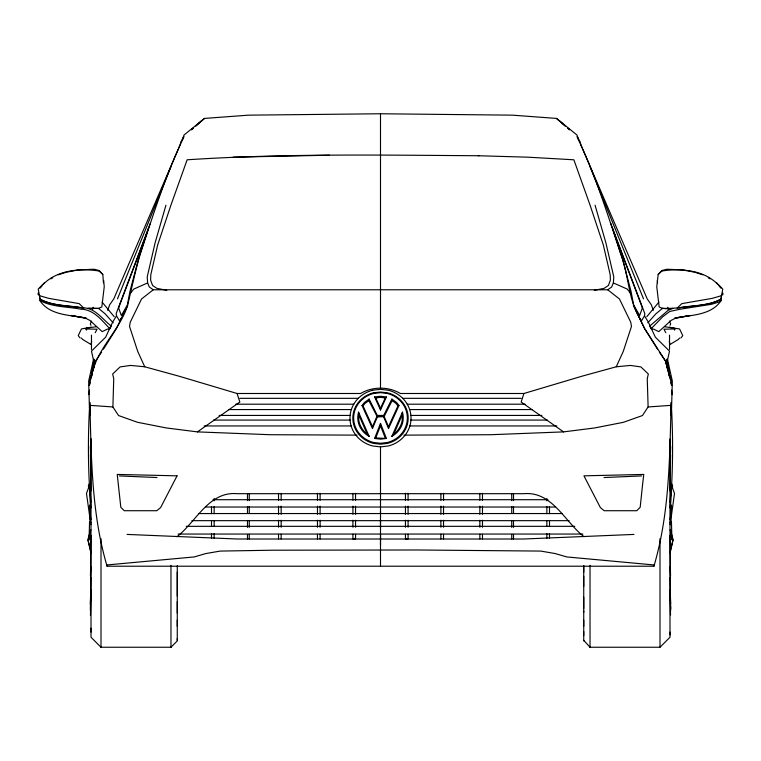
<?xml version="1.0" encoding="UTF-8"?>
<svg xmlns="http://www.w3.org/2000/svg" width="761" height="761" viewBox="0 0 761 761"><rect width="100%" height="100%" fill="white"/><g stroke="black" fill="none" stroke-linecap="round" stroke-linejoin="round"><path stroke-width="1.14" d="M90.34 519.839L90.34 514.236M91.006 632.087L91.006 628.139M91.006 440.99L91.006 438.992L91.006 637.233L101.004 647.24L170.968 647.24L177.265 640.933L177.265 565.708M101.004 646.612L101.004 647.24L101.004 538.636M177.265 640.334L177.265 638.555M177.265 626.351L177.265 620.139M177.265 612.966L177.265 601.685M177.265 596.053L177.265 572.262M380.5 511.164L380.5 513.485L380.5 446.526M380.5 545.009L380.51 534.365L380.5 566.213M669.994 438.992L669.994 637.233L659.996 647.24L590.032 647.24L583.735 640.334M583.735 635.606L583.735 631.525M583.735 626.351L583.735 620.139M583.735 612.453L583.735 610.702M583.735 608.524L583.735 597.1M583.735 586.503L583.735 576.343M583.735 572.262L583.735 565.832M590.032 565.328L590.032 647.24L590.032 646.612M669.994 634.931L670.003 632.087M669.994 444.985L669.994 440.99M670.527 614.955L670.137 594.408M670.66 608.99L670.66 606.346M670.66 520.543L670.137 522.626M90.949 507.901C87.972 472.885 87.677 437.451 89.817 402.445C91.377 457.313 91.377 513.047 107.073 566.213L653.927 566.213C669.623 513.047 669.623 457.313 671.183 402.445C673.323 437.451 673.028 472.885 670.051 507.901M670.774 415.164L670.812 405.375L648.115 406.954L642.436 415.544L623.459 422.298L594.56 427.967L563.549 431.887L490.712 434.721L403.929 435.13M89.57 521.428L89.113 537.998L90.711 529.77L87.915 539.482L90.949 551.782M90.863 594.408L90.473 615.411M670.137 472.239L670.527 455.04L670.137 491.016M671.573 407.944L672.343 381.147L667.521 359.563M357.071 435.13L270.288 434.721L197.451 431.887L166.44 427.967L137.541 422.298L118.564 415.544L112.885 406.954L113.741 378.74L112.666 373.993L120.114 366.916L130.607 365.432L144.742 366.783L179.13 376.229L237.08 393.494L360.581 393.494C372.614 386.388 388.386 386.388 400.419 393.494L523.92 393.494L581.87 376.229L616.258 366.783L630.393 365.432L640.886 366.916L648.334 373.993L647.259 378.74L648.115 406.954M372.471 428.491L372.529 426.712L377.294 415.439L369.123 399.097L364.414 402.512L362.008 405.48L372.471 428.491L377.323 416.952L384.153 416.495L392.134 400.609L391.877 399.097L396.586 402.512L398.992 405.48L388.529 428.491L383.677 416.952M670.137 468.614L670.66 446.298M90.34 604.244L90.863 589.68M653.927 566.213L653.965 564.947L566.84 556.947L555.149 553.551L540.748 551.078L417.218 549.984L272.324 550.213L220.252 551.078L205.851 553.551L194.16 556.947L107.035 564.947L107.073 566.213M90.863 566.526L90.492 575.934L90.863 536.144M579.72 142.821L576.962 135.001L556.462 118.421L512.467 115.158L380.5 113.76L248.533 115.158L204.538 118.421L184.038 135.001L181.28 142.821M90.863 577.114L90.34 610.417M38.136 293.08L38.05 294.469L40.542 295.981L48.647 298.331L79.211 303.639L83.843 308.157C69.261 305.618 52.985 306.255 39.829 299.13L39.829 297.77M670.137 502.289L670.66 494.165M165.936 205.194L155.139 242.721L147.215 276.88L147.634 282.93L149.308 286.964L153.265 289.779L607.735 289.779L611.692 286.964L613.366 282.93L613.785 276.88L605.861 242.721L595.064 205.194M93.66 368.467L94.183 361.485M693.766 272.048L682.503 269.889L666.912 269.232L661.927 270.507L658.189 274.426L656.762 286.735L659.169 306.959C664.99 310.136 671.906 308.119 678.184 307.825M672.372 488.162L672.591 485.841L671.64 483.682M103.429 282.807L102.811 274.426L99.073 270.507L94.088 269.232L78.497 269.889L67.234 272.048M670.08 519.668L671.725 506.712L670.726 504.591M91.957 374.659L93.984 359.335M92.005 374.697L93.926 360.6M359.04 415.401C357.29 423.934 363.073 431.164 369.123 436.31L358.526 412.158L359.04 415.401L367.211 434.16M670.137 524.729L674.522 493.385L671.649 485.756M88.799 394.664L89.465 390.089M91.291 377.513L93.955 359.23M401.96 415.401L402.474 412.158A22.744 21.47 -0.1 0 1 391.867 436.3C397.927 431.164 403.71 423.934 401.96 415.401L393.789 434.16M580.253 143.762C596.738 179.32 608.515 217.009 620.767 254.212C629.195 275.939 627.892 301.232 641.533 320.828L644.472 315.872L644.843 313.675L610.731 223.401M377.323 416.952L368.866 400.609L369.123 399.097M642.531 307.568L639.649 315.52L633.647 305.009L630.974 291.13L622.384 258.417L612.586 228.319M90.064 382.127L89.341 385.456L90.169 382.136M90.549 379.91L94.202 363.273L91.472 351.135L105.655 337.161L112.799 321.817L116.528 315.872L116.157 313.675L150.269 223.401M86.402 330.15L86.868 328.058L96.523 326.697M93.479 359.563L88.657 381.147L89.427 407.944M669.975 553.437L673.019 540.234L670.146 535.773M92.661 309.499L93.194 307.263M721.076 298.046L722.769 289.056L716.624 282.807M670.051 551.782L673.085 539.482L670.289 529.77L671.887 537.998L671.43 521.428M91.548 376.619C95.743 349.68 119.353 331.292 127.61 305.513C131.596 288.352 135.268 271.144 140.233 254.212C152.485 217.009 164.262 179.32 180.747 143.762M91.72 341.442L90.939 344.448L82.597 339.406L81.437 338.046M89.579 381.917L95.429 361.161L101.594 352.153M89.817 380.976L95.429 361.161M118.469 307.568L121.351 315.52L127.353 305.009L130.026 291.13L138.616 258.417L148.414 228.319M523.92 393.494L521.161 402.017L563.549 431.887M107.739 310.383L109.603 304.904L113.75 298.959L178.264 149.175M89.351 485.756L86.478 493.385L90.863 524.729M118.583 307.948L147.092 232.495M374.602 438.45L375.744 437.955L380.5 425.78L380.5 423.411L386.398 438.45L380.5 439.145L374.602 438.45L380.5 423.411M670.08 325.318L670.66 323.863L669.404 321.056M117.489 298.864L171.063 166.383M182.592 139.72L183.896 136.619L181.08 141.632M178.721 148.091L181.232 141.632M402.474 412.158L391.877 436.31M89.36 483.682L88.409 485.841L88.628 488.162M91.596 321.056L90.34 323.863L90.92 325.318M398.992 405.48L397.974 405.889L388.471 426.712L388.529 428.491M380.5 409.979L380.5 408.372L385.237 397.927L386.407 396.966L380.5 396.262L374.593 396.966L380.5 409.979L386.407 396.966M616.258 366.783L623.269 351.401L631.468 326.431L630.764 322.255L619.464 298.987L607.735 289.779M95.211 332.709L97.056 329.218L85.318 328.923L86.868 328.058M90.274 504.591L89.275 506.712L90.92 519.668M127.61 305.513L116.395 328.581L103.439 349.204M388.471 426.712L383.706 415.439L391.877 399.097M88.856 540.053L90.949 536.01M85.964 317.965L71.096 315.482L85.803 318.345L89.893 320.41L102.193 331.634L107.272 329.18L109.85 328.733L111.277 326.079C102.497 319.392 95.058 307.691 82.816 307.825M90.854 535.773L87.981 540.234L91.025 553.437M121.779 317.385L119.467 320.828L116.528 315.872M130.502 293.175L133.803 289.066L147.634 282.93M372.529 426.712L363.026 405.889L365.071 403.359L368.866 400.609M40.095 288.153L42.083 285.746M43.406 284.148C57.417 269.908 80.4 268.167 99.073 270.992L102.811 274.426M646.783 316.709L658.902 302.107M679.563 338.046L678.403 339.406L670.061 344.448L669.28 341.442M647.839 322.788L655.963 313.741L662.46 308.405L673.066 308.348L668.253 310.269L649.723 326.079L651.15 328.733L653.728 329.18L658.807 331.634L671.107 320.41L675.197 318.345L689.904 315.482L675.036 317.965M651.15 328.733L662.726 316.747L669.766 311.477L680.096 309.204L711.459 304.295L719.383 301.908L721.257 300.386C711.392 315.577 690.959 314.921 675.112 318.069M44.376 282.807L38.231 289.056L39.924 298.046M176.99 536.733C196.243 521.761 208.828 491.092 237.251 493.689L523.749 493.689C552.172 491.092 564.757 521.761 584.01 536.733M658.189 274.426L661.927 270.992C680.6 268.167 703.583 269.908 717.594 284.148M191.534 129.655L193.275 128.114M195.881 125.793L201.969 120.39M191.515 129.76L193.256 128.248M195.862 125.984L204.538 118.421M679.212 307.72C692.91 305.18 708.529 306.141 720.81 299.14M718.85 300.747L720.905 299.14M153.265 289.779L141.536 298.987L130.236 322.255L129.532 326.431L137.731 351.401L144.742 366.783M680.829 338.046L682.769 335.62L679.563 328.923L664.477 326.697M197.451 431.887L239.839 402.017L237.08 393.494M50.882 278.84L52.709 277.841M58.178 274.835L66.112 272.267M594.265 290.312L604.082 288.362L608.42 285.48L610.379 280.153L610.227 274.826L603.359 245.08L590.022 204.994L573.861 159.791L527.934 157.185L478.317 155.739M91.33 327.182L81.437 328.923L78.231 335.62L80.171 338.046M372.595 390.25L380.5 389.309L388.405 390.25A30.535 28.832 -0.1 0 1 411.035 418.103A30.535 28.832 -0.1 0 1 388.405 445.956L380.5 446.897L372.595 445.956A30.535 28.832 -0.1 0 1 349.965 418.198A30.535 28.832 -0.1 0 1 372.51 390.279M373.337 392.866L380.5 392.02L387.663 392.866A27.672 26.131 -0.1 0 1 408.172 418.112A27.672 26.131 -0.1 0 1 387.663 443.349L380.5 444.205L373.337 443.349A27.672 26.131 -0.1 0 1 352.828 418.16A27.672 26.131 -0.1 0 1 373.29 392.885M373.546 393.485L380.5 392.657L387.454 393.485A26.854 25.351 -0.1 0 1 407.354 417.97A26.854 25.351 -0.1 0 1 387.454 442.464L380.5 443.292L373.546 442.464A26.854 25.351 -0.1 0 1 353.646 418.008A26.854 25.351 -0.1 0 1 373.518 393.494M374.593 396.966L375.763 397.927L380.5 397.366L385.237 397.927M386.398 438.45L375.744 437.955M633.942 534.422L523.749 539.007L237.251 539.007L127.058 534.422M479.135 155.739C381.803 155.12 284.329 153.399 187.139 159.791L170.978 204.994L157.641 245.08L150.773 274.826L150.621 280.153L152.581 285.48L156.918 288.362L166.735 290.312M604.006 477.537L641.685 475.929M233.066 157.185L329.427 155.215M377.294 415.439L383.706 415.439M579.768 141.632L582.279 148.091M239.839 398.326L358.469 398.326M402.531 398.326L521.161 398.326M235.872 404.196L353.836 404.196M407.164 404.196L525.128 404.196M228.538 409.561L351.515 409.561M409.485 409.561L532.462 409.561M219.111 415.43L350.355 415.43M410.645 415.43L541.889 415.43M376.847 416.495L384.153 416.495M213.603 420.082L350.355 420.082M410.645 420.082L547.397 420.082M204.157 425.951L351.515 425.951M409.485 425.951L556.843 425.951M213.07 499.711L547.93 499.711M205.946 507.035L555.054 507.035M198.992 513.551L562.008 513.551M191.886 520.667L569.114 520.667M186.255 526.327L574.745 526.327M178.15 534.051L582.85 534.051M119.315 475.929L156.994 477.537M112.885 406.954L90.188 405.375L90.226 415.164M81.788 307.72C68.043 305.209 52.471 306.093 40.095 299.14M85.888 318.069C70.041 314.921 49.608 315.577 39.743 300.386C51.967 307.263 67.329 306.521 80.904 309.204C93.812 309.413 101.679 320.314 109.85 328.733M669.67 327.182L675.682 328.923L663.944 329.218L665.789 332.709M694.888 272.267L702.822 274.835M362.008 405.48L363.026 405.889M613.366 282.93L627.197 289.066L630.498 293.175M708.291 277.841L710.118 278.84M392.134 400.609L395.929 403.359L397.974 405.889M40.19 299.14L42.15 300.747M556.462 118.421L565.138 125.984M567.744 128.248L569.485 129.76M559.031 120.39L565.119 125.793M567.725 128.114L569.466 129.655M113.161 322.788L105.037 313.741L98.54 308.405L87.934 308.348L98.54 308.405L101.831 306.959L104.238 286.735L103.705 280.552M102.098 302.107L114.217 316.709M718.917 285.746L720.905 288.153M659.407 352.153L665.571 361.161L671.183 380.976M671.421 381.917L665.571 361.161L644.605 328.581L633.39 305.513M657.561 349.204L644.605 328.581L639.221 317.385M644.472 315.872L648.201 321.817L655.345 337.161L669.528 351.135L666.798 363.273L670.451 379.91M579.92 141.632L577.104 136.619L578.408 139.72M670.051 536.01L672.144 540.053M375.763 397.927L380.5 408.372M582.736 149.175L647.25 298.959L651.397 304.904L653.261 310.383M589.937 166.383L643.511 298.864M380.5 425.78L385.256 437.955M613.908 232.495L642.417 307.948M90.34 521.209L90.863 522.626M665.571 361.161L669.452 376.619M670.831 382.136L671.659 385.456L670.936 382.127M667.806 307.263L668.339 309.499M674.132 328.058L674.598 330.15M670.137 536.144L670.508 575.934L670.137 566.526M667.045 359.23L669.709 377.513M671.535 390.089L672.201 394.664M667.074 360.6L668.995 374.697M667.017 359.335L669.043 374.659M657.295 280.552L657.571 282.807M666.817 361.485L667.34 368.467M722.864 293.08L722.95 294.469L720.458 295.981L712.353 298.331L681.789 303.639L677.157 308.157C691.739 305.618 708.015 306.255 721.171 299.13L721.171 297.77M90.34 494.165L90.863 502.289M670.137 577.114L670.66 610.417M670.137 589.68L670.66 604.244M90.863 468.614L90.34 446.298M90.863 491.016L90.473 455.04L90.863 472.239M670.66 489.18L670.66 523.102M669.528 335.125L669.528 349.451M661.927 270.507L661.927 270.992M659.996 538.636L659.996 647.24M583.735 565.708L583.735 640.933M549.49 506.655L549.49 513.675M549.49 520.695L549.49 526.545M549.49 533.566L549.49 538.246M546.855 498.465L546.855 500.805M546.855 506.655L546.855 513.675M546.855 520.695L546.855 526.545M546.855 533.566L546.855 538.246M513.513 493.689L513.513 500.681M513.513 506.503L513.513 513.485M513.513 520.448L513.513 527.411M513.513 534.365L513.513 539.007M511.734 493.689L511.734 500.681M511.734 506.503L511.734 513.485M511.734 520.448L511.734 527.411M511.734 534.365L511.734 539.007M482.474 493.299L482.474 500.319M482.474 506.17L482.474 514.36M482.474 520.21L482.474 527.23M482.474 534.251L482.474 538.931M479.839 493.299L479.839 500.319M479.839 506.17L479.839 514.36M479.839 520.21L479.839 527.23M479.839 534.251L479.839 538.931M443.53 493.299L443.53 500.319M443.53 506.17L443.53 514.36M443.53 520.21L443.53 527.23M443.53 534.251L443.53 538.931M440.895 493.299L440.895 500.319M440.895 506.17L440.895 514.36M440.895 520.21L440.895 527.23M440.895 534.251L440.895 538.931M408.086 493.299L408.086 500.319M408.086 506.17L408.086 514.36M408.086 520.21L408.086 527.23M408.086 534.251L408.086 538.931L405.461 538.931L405.461 534.251M405.461 493.299L405.461 500.319M405.461 506.17L405.461 514.36M405.461 520.21L405.461 527.23M380.5 113.76L380.5 388.129M380.51 513.551L380.49 520.667M380.51 526.327L380.49 534.051M355.539 493.299L355.539 500.319M355.539 506.17L355.539 514.36M355.539 520.21L355.539 527.23M355.539 534.251L355.539 538.931L352.914 538.931L352.914 534.251M352.914 493.299L352.914 500.319M352.914 506.17L352.914 514.36M352.914 520.21L352.914 527.23M320.105 493.299L320.105 500.319M320.105 506.17L320.105 514.36M320.105 520.21L320.105 527.23M320.105 534.251L320.105 538.931M317.47 493.299L317.47 500.319M317.47 506.17L317.47 514.36M317.47 520.21L317.47 527.23M317.47 534.251L317.47 538.931M281.161 493.299L281.161 500.319M281.161 506.17L281.161 514.36M281.161 520.21L281.161 527.23M281.161 534.251L281.161 538.931M278.526 493.299L278.526 500.319M278.526 506.17L278.526 514.36M278.526 520.21L278.526 527.23M278.526 534.251L278.526 538.931M249.266 493.689L249.266 500.681M249.266 506.503L249.266 513.485M249.266 520.448L249.266 527.411M249.266 534.365L249.266 539.007M247.487 493.689L247.487 500.681M247.487 506.503L247.487 513.485M247.487 520.448L247.487 527.411M247.487 534.365L247.487 539.007M214.145 498.465L214.145 500.805M214.145 506.655L214.145 513.675M214.145 520.695L214.145 526.545M214.145 533.566L214.145 538.246M211.51 506.655L211.51 513.675M211.51 520.695L211.51 526.545M211.51 533.566L211.51 538.246M170.968 565.328L170.968 647.24L170.968 646.612M99.073 270.507L99.073 270.992M91.472 335.125L91.472 349.451M90.34 489.18L90.34 523.102M369.199 436.338A22.744 21.47 -0.1 0 1 358.526 412.224M380.5 520.448L380.5 527.411L380.5 520.448M642.531 485.004L640.191 507.245L636.786 510.717L604.196 510.717L600.391 507.616L583.944 475.844L643.768 474.426L642.531 485.004M177.056 475.844L160.609 507.616L156.804 510.717L124.214 510.717L120.809 507.245L117.232 474.426L177.056 475.844"/></g></svg>
